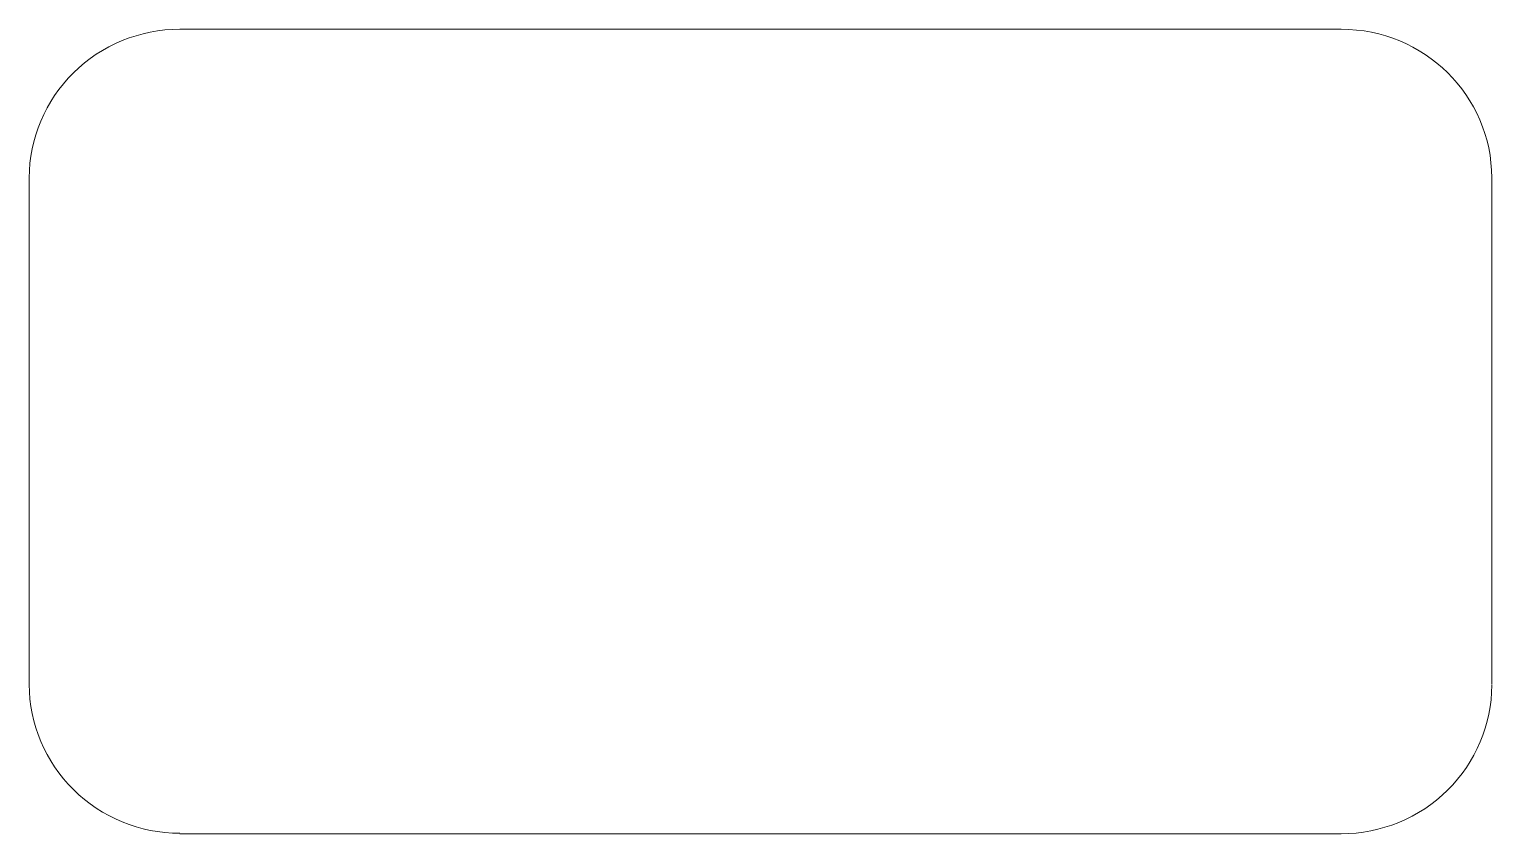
# Model space of a CAD drawing. Header units: millimetres. Extents: x -62 to 62, y -18 to 18.
# Drawn here: x -45.67 to -35.85, y -5.1 to 0.3 of the extents above; entities that cross this region are included whole.
import ezdxf
from ezdxf.lldxf.tags import DXFTag

# ---------------------------------------------------------------- set-up
doc = ezdxf.new("R2010")
doc.units = ezdxf.units.MM
doc.header["$MEASUREMENT"] = 0
doc.layers.add('Layer 1', color=7, linetype='Continuous')
tags = doc.linetypes.add('New Line47', pattern=[0.2, 0.1, -0.1]).pattern_tags.tags
tags[6:7] = [DXFTag(74, 4), DXFTag(75, 0), DXFTag(340, '0'), DXFTag(46, 1.0), DXFTag(50, 0.0), DXFTag(44, 0.0), DXFTag(45, 0.0)]
tags[4:5] = [DXFTag(74, 4), DXFTag(75, 0), DXFTag(340, '0'), DXFTag(46, 1.0), DXFTag(50, 0.0), DXFTag(44, 0.0), DXFTag(45, 0.0)]
tags = doc.linetypes.add('New Line48', pattern=[0.2, 0.1, -0.1]).pattern_tags.tags
tags[6:7] = [DXFTag(74, 4), DXFTag(75, 0), DXFTag(340, '0'), DXFTag(46, 1.0), DXFTag(50, 0.0), DXFTag(44, 0.0), DXFTag(45, 0.0)]
tags[4:5] = [DXFTag(74, 4), DXFTag(75, 0), DXFTag(340, '0'), DXFTag(46, 1.0), DXFTag(50, 0.0), DXFTag(44, 0.0), DXFTag(45, 0.0)]
tags = doc.linetypes.add('New Line49', pattern=[0.2, 0.1, -0.1]).pattern_tags.tags
tags[6:7] = [DXFTag(74, 4), DXFTag(75, 0), DXFTag(340, '0'), DXFTag(46, 1.0), DXFTag(50, 0.0), DXFTag(44, 0.0), DXFTag(45, 0.0)]
tags[4:5] = [DXFTag(74, 4), DXFTag(75, 0), DXFTag(340, '0'), DXFTag(46, 1.0), DXFTag(50, 0.0), DXFTag(44, 0.0), DXFTag(45, 0.0)]
tags = doc.linetypes.add('New Line50', pattern=[0.2, 0.1, -0.1]).pattern_tags.tags
tags[6:7] = [DXFTag(74, 4), DXFTag(75, 0), DXFTag(340, '0'), DXFTag(46, 1.0), DXFTag(50, 0.0), DXFTag(44, 0.0), DXFTag(45, 0.0)]
tags[4:5] = [DXFTag(74, 4), DXFTag(75, 0), DXFTag(340, '0'), DXFTag(46, 1.0), DXFTag(50, 0.0), DXFTag(44, 0.0), DXFTag(45, 0.0)]
tags = doc.linetypes.add('New Line51', pattern=[0.2, 0.1, -0.1]).pattern_tags.tags
tags[6:7] = [DXFTag(74, 4), DXFTag(75, 0), DXFTag(340, '0'), DXFTag(46, 1.0), DXFTag(50, 0.0), DXFTag(44, 0.0), DXFTag(45, 0.0)]
tags[4:5] = [DXFTag(74, 4), DXFTag(75, 0), DXFTag(340, '0'), DXFTag(46, 1.0), DXFTag(50, 0.0), DXFTag(44, 0.0), DXFTag(45, 0.0)]
tags = doc.linetypes.add('New Line52', pattern=[0.2, 0.1, -0.1]).pattern_tags.tags
tags[6:7] = [DXFTag(74, 4), DXFTag(75, 0), DXFTag(340, '0'), DXFTag(46, 1.0), DXFTag(50, 0.0), DXFTag(44, 0.0), DXFTag(45, 0.0)]
tags[4:5] = [DXFTag(74, 4), DXFTag(75, 0), DXFTag(340, '0'), DXFTag(46, 1.0), DXFTag(50, 0.0), DXFTag(44, 0.0), DXFTag(45, 0.0)]
tags = doc.linetypes.add('New Line53', pattern=[0.2, 0.1, -0.1]).pattern_tags.tags
tags[6:7] = [DXFTag(74, 4), DXFTag(75, 0), DXFTag(340, '0'), DXFTag(46, 1.0), DXFTag(50, 0.0), DXFTag(44, 0.0), DXFTag(45, 0.0)]
tags[4:5] = [DXFTag(74, 4), DXFTag(75, 0), DXFTag(340, '0'), DXFTag(46, 1.0), DXFTag(50, 0.0), DXFTag(44, 0.0), DXFTag(45, 0.0)]
tags = doc.linetypes.add('New Line54', pattern=[0.2, 0.1, -0.1]).pattern_tags.tags
tags[6:7] = [DXFTag(74, 4), DXFTag(75, 0), DXFTag(340, '0'), DXFTag(46, 1.0), DXFTag(50, 0.0), DXFTag(44, 0.0), DXFTag(45, 0.0)]
tags[4:5] = [DXFTag(74, 4), DXFTag(75, 0), DXFTag(340, '0'), DXFTag(46, 1.0), DXFTag(50, 0.0), DXFTag(44, 0.0), DXFTag(45, 0.0)]

msp = doc.modelspace()

# ---------------------------------------------------------------- linework, layer by layer
at = {"layer": 'Layer 1', "color": 1, "linetype": 'New Line48', "lineweight": 5}
msp.add_open_spline([(-44.6551, 0.3008), (-44.923, 0.3008), (-45.1801, 0.195), (-45.3694, 0.008), (-45.3694, 0.008), (-45.5586, -0.179), (-45.6658, -0.433), (-45.6658, -0.6976)], degree=3, knots=[0, 0, 0, 0, 0.333333, 0.333333, 0.333333, 0.333333, 1, 1, 1, 1], dxfattribs=at)
at = {"layer": 'Layer 1', "color": 1, "linetype": 'New Line49', "lineweight": 5}
msp.add_open_spline([(-36.8594, 0.3008), (-36.8594, 0.3008), (-44.6551, 0.3008), (-44.6551, 0.3008)], degree=3, dxfattribs=at)
at = {"layer": 'Layer 1', "color": 1, "linetype": 'New Line50', "lineweight": 5}
msp.add_open_spline([(-35.8488, -0.6976), (-35.8488, -0.1437), (-36.3023, 0.3008), (-36.8594, 0.3008)], degree=3, dxfattribs=at)
at = {"layer": 'Layer 1', "color": 1, "linetype": 'New Line47', "lineweight": 5}
msp.add_open_spline([(-45.6658, -0.6976), (-45.6658, -0.6976), (-45.6658, -4.0984), (-45.6658, -4.0984)], degree=3, dxfattribs=at)
at = {"layer": 'Layer 1', "color": 1, "linetype": 'New Line51', "lineweight": 5}
msp.add_open_spline([(-35.8488, -4.0984), (-35.8488, -4.0984), (-35.8488, -0.6976), (-35.8488, -0.6976)], degree=3, dxfattribs=at)
at = {"layer": 'Layer 1', "color": 1, "linetype": 'New Line54', "lineweight": 5}
msp.add_open_spline([(-45.6658, -4.0984), (-45.6658, -4.3629), (-45.5586, -4.6169), (-45.3694, -4.804), (-45.3694, -4.804), (-45.1801, -4.991), (-44.923, -5.0968), (-44.6551, -5.0968)], degree=3, knots=[0, 0, 0, 0, 0.333333, 0.333333, 0.333333, 0.333333, 1, 1, 1, 1], dxfattribs=at)
at = {"layer": 'Layer 1', "color": 1, "linetype": 'New Line52', "lineweight": 5}
msp.add_open_spline([(-36.8594, -5.1003), (-36.5917, -5.1003), (-36.3345, -4.9944), (-36.1452, -4.8075), (-36.1452, -4.8075), (-35.9559, -4.6205), (-35.8488, -4.3665), (-35.8488, -4.1019)], degree=3, knots=[0, 0, 0, 0, 0.333333, 0.333333, 0.333333, 0.333333, 1, 1, 1, 1], dxfattribs=at)
at = {"layer": 'Layer 1', "color": 1, "linetype": 'New Line53', "lineweight": 5}
msp.add_open_spline([(-44.6551, -5.1003), (-44.6551, -5.1003), (-36.8594, -5.1003), (-36.8594, -5.1003)], degree=3, dxfattribs=at)

doc.saveas('drawing.dxf')
